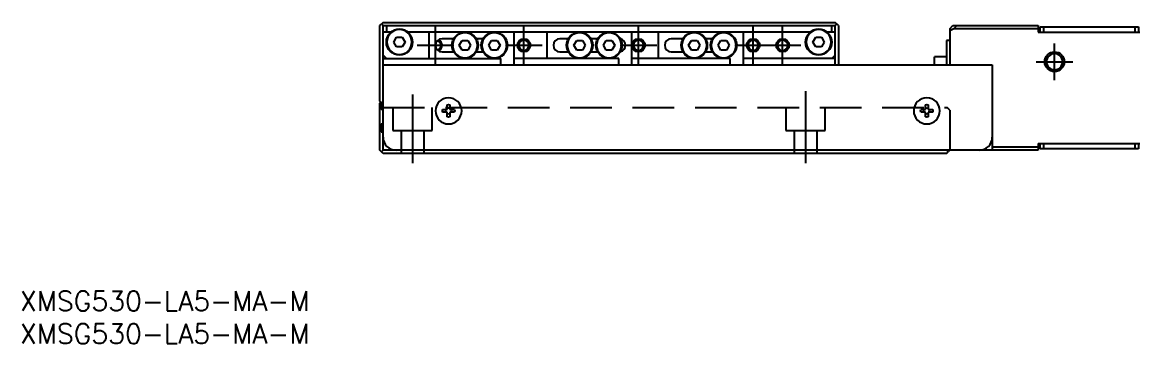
# Model space of a CAD drawing. Extents: x 0 to 751, y -8 to 223.
# Drawn here: x 0.4 to 170.9, y -8 to 41 of the extents above; entities that cross this region are included whole.
import ezdxf

# ---------------------------------------------------------------- set-up
doc = ezdxf.new("R2010")
doc.units = 0
doc.header["$LTSCALE"] = 0.5
doc.linetypes.add('CENTER', pattern=[50.8, 31.75, -6.35, 6.35, -6.35])
doc.linetypes.add('DASHED', pattern=[19.05, 12.7, -6.35])
for name, color, linetype in [('MSM_CENTER', 1, 'CENTER'), ('MSM_CONTINUOUS', 7, 'CONTINUOUS'), ('MSM_DASHED', 4, 'DASHED'), ('MSM_NARROW', 5, 'CONTINUOUS'), ('MSM_PART_NUMBER', 7, 'CONTINUOUS')]:
    doc.layers.add(name, color=color, linetype=linetype)
doc.styles.get("Standard").update_dxf_attribs({"font": 'txt.shx', "height": 1, "bigfont": 'bigfont.shx'})

# ---------------------------------------------------------------- blocks, each defined once
blk = doc.blocks.new('*U2')
at = {"layer": 'MSM_PART_NUMBER'}
blk.add_text('XMSG530-LA5-MA-M', height=3, dxfattribs=at).set_placement((0, -3))
blk = doc.blocks.new('*U3')
at = {"layer": 'MSM_PART_NUMBER'}
blk.add_text('XMSG530-LA5-MA-M', height=3, dxfattribs=at).set_placement((0, -8))

msp = doc.modelspace()

# ---------------------------------------------------------------- linework, layer by layer
at = {"layer": 'MSM_CENTER'}
for p, q in [((63.45, 34.7), (63.45, 40.3)), ((76.95, 34.7), (76.95, 40.3)), ((94.45, 34.7), (94.45, 40.3)), ((111.95, 34.7), (111.95, 40.3)), ((116.45, 34.7), (116.45, 40.3)), ((157.95, 32.2), (157.95, 37.8)), ((60.65, 37.5), (66.25, 37.5)), ((74.15, 37.5), (79.75, 37.5)), ((91.65, 37.5), (97.25, 37.5)), ((109.15, 37.5), (119.25, 37.5)), ((155.15, 35), (160.75, 35)), ((59.95, 30), (59.95, 19.5)), ((119.95, 30.5), (119.95, 19.5))]:
    msp.add_line(p, q, dxfattribs=at)
at = {"layer": 'MSM_CONTINUOUS'}
for p, q in [((55.45, 41), (55.2, 40.75)), ((55.45, 41), (124.45, 41)), ((124.95, 40.5), (124.45, 41)), ((54.95, 40.5), (55.2, 40.75)), ((54.95, 29), (54.95, 40.5)), ((55.2, 40.75), (55.45, 40.5)), ((55.45, 21.5), (55.45, 40.5)), ((55.45, 40.5), (124.45, 40.5)), ((56.62, 39.5), (55.45, 39.5)), ((55.95, 40.5), (55.95, 39.5)), ((120.62, 39.5), (59.27, 39.5)), ((62.45, 39.5), (62.45, 35.5)), ((75.45, 34.5), (75.45, 39.5)), ((80.45, 39.5), (80.45, 35.5)), ((93.45, 34.5), (93.45, 39.5)), ((97.45, 39.5), (97.45, 35.5)), ((110.45, 34.5), (110.45, 39.5)), ((124.45, 39.5), (123.27, 39.5)), ((123.95, 39.5), (123.95, 40.5)), ((124.45, 40.5), (124.7, 40.75)), ((124.45, 34.5), (124.45, 40.5)), ((124.95, 40.5), (124.95, 34.5)), ((141.95, 40), (142.45, 40.5)), ((141.95, 40), (141.95, 34.5)), ((142.56, 40), (141.95, 39.69)), ((142.45, 40.5), (155.45, 40.5)), ((143.06, 40.5), (142.56, 40)), ((155.45, 40), (142.56, 40)), ((155.45, 40.5), (155.45, 39.5)), ((155.45, 39.5), (170.95, 39.5)), ((155.75, 39.5), (155.75, 40.3)), ((155.75, 40.3), (170.75, 40.3)), ((156.25, 40.3), (156.25, 39.5)), ((170.25, 39.5), (170.25, 40.3)), ((170.75, 40.3), (170.75, 39.5)), ((57.08, 38), (57.51, 38.75)), ((57.51, 37.25), (57.08, 38)), ((57.51, 38.75), (58.38, 38.75)), ((58.38, 38.75), (58.81, 38)), ((58.81, 38), (58.38, 37.25)), ((66.21, 38.5), (64.45, 38.5)), ((67.08, 37.5), (67.51, 38.25)), ((67.51, 38.25), (68.38, 38.25)), ((68.38, 38.25), (68.81, 37.5)), ((70.71, 38.5), (69.68, 38.5)), ((71.58, 37.5), (72.01, 38.25)), ((72.01, 38.25), (72.88, 38.25)), ((72.88, 38.25), (73.31, 37.5)), ((83.71, 38.5), (82.45, 38.5)), ((84.58, 37.5), (85.01, 38.25)), ((85.01, 38.25), (85.88, 38.25)), ((85.88, 38.25), (86.31, 37.5)), ((88.21, 38.5), (87.18, 38.5)), ((89.08, 37.5), (89.51, 38.25)), ((89.51, 38.25), (90.38, 38.25)), ((90.38, 38.25), (90.81, 37.5)), ((101.21, 38.5), (99.45, 38.5)), ((102.08, 37.5), (102.51, 38.25)), ((102.51, 38.25), (103.38, 38.25)), ((103.38, 38.25), (103.81, 37.5)), ((105.71, 38.5), (104.68, 38.5)), ((106.58, 37.5), (107.01, 38.25)), ((107.01, 38.25), (107.88, 38.25)), ((107.88, 38.25), (108.31, 37.5)), ((121.08, 38), (121.51, 38.75)), ((121.51, 37.25), (121.08, 38)), ((121.51, 38.75), (122.38, 38.75)), ((122.38, 38.75), (122.81, 38)), ((122.81, 38), (122.38, 37.25)), ((141.45, 38.25), (141.45, 34.5)), ((141.95, 38.25), (141.45, 38.25)), ((55.95, 35.5), (55.45, 36)), ((58.38, 37.25), (57.51, 37.25)), ((64.45, 36.5), (66.21, 36.5)), ((67.51, 36.75), (67.08, 37.5)), ((68.38, 36.75), (67.51, 36.75)), ((68.81, 37.5), (68.38, 36.75)), ((69.68, 36.5), (70.71, 36.5)), ((72.01, 36.75), (71.58, 37.5)), ((72.88, 36.75), (72.01, 36.75)), ((73.31, 37.5), (72.88, 36.75)), ((82.45, 36.5), (83.71, 36.5)), ((85.01, 36.75), (84.58, 37.5)), ((85.88, 36.75), (85.01, 36.75)), ((86.31, 37.5), (85.88, 36.75)), ((87.18, 36.5), (88.21, 36.5)), ((89.51, 36.75), (89.08, 37.5)), ((90.38, 36.75), (89.51, 36.75)), ((90.81, 37.5), (90.38, 36.75)), ((99.45, 36.5), (101.21, 36.5)), ((102.51, 36.75), (102.08, 37.5)), ((103.38, 36.75), (102.51, 36.75)), ((103.81, 37.5), (103.38, 36.75)), ((104.68, 36.5), (105.71, 36.5)), ((107.01, 36.75), (106.58, 37.5)), ((107.88, 36.75), (107.01, 36.75)), ((108.31, 37.5), (107.88, 36.75)), ((122.38, 37.25), (121.51, 37.25)), ((124.45, 36), (123.95, 35.5)), ((55.45, 35.5), (73.45, 35.5)), ((55.45, 34.5), (148.45, 34.5)), ((73.45, 34.5), (73.45, 35.5)), ((91.45, 35.5), (75.45, 35.5)), ((91.45, 34.5), (91.45, 35.5)), ((108.45, 35.5), (93.45, 35.5)), ((108.45, 34.5), (108.45, 35.5)), ((124.45, 35.5), (110.45, 35.5)), ((139.65, 34.5), (139.65, 35.75)), ((141.45, 35.75), (139.65, 35.75)), ((148.45, 34.5), (148.45, 21.5)), ((55.2, 28.75), (54.95, 29)), ((55.45, 29), (55.2, 28.75)), ((54.95, 28.7), (55.05, 28.8)), ((54.95, 21.5), (54.95, 28.7)), ((55.45, 28.2), (54.95, 28.2)), ((54.95, 28), (55.45, 27.5)), ((54.95, 28), (55.45, 28)), ((55.05, 28.7), (55.05, 28.9)), ((55.45, 28.5), (55.2, 28.75)), ((55.35, 28.4), (55.45, 28.4)), ((64.52, 27.7), (65.25, 27.7)), ((65.25, 27.3), (64.52, 27.3)), ((65.25, 27.7), (65.25, 28.43)), ((65.25, 26.57), (65.25, 27.3)), ((65.65, 28.43), (65.65, 27.7)), ((65.65, 27.7), (66.38, 27.7)), ((65.65, 27.3), (65.65, 26.57)), ((66.38, 27.3), (65.65, 27.3)), ((137.52, 27.7), (138.25, 27.7)), ((138.25, 27.3), (137.52, 27.3)), ((138.25, 27.7), (138.25, 28.43)), ((138.25, 26.57), (138.25, 27.3)), ((138.65, 28.43), (138.65, 27.7)), ((138.65, 27.7), (139.38, 27.7)), ((138.65, 27.3), (138.65, 26.57)), ((139.38, 27.3), (138.65, 27.3)), ((55.15, 24.3), (55.15, 25.5)), ((55.15, 25.5), (55.45, 25.5)), ((55.15, 24.3), (55.45, 24.3)), ((155.45, 22.5), (170.95, 22.5)), ((155.45, 22.5), (155.45, 21.5)), ((155.75, 21.7), (155.75, 22.5)), ((156.25, 22.5), (156.25, 21.7)), ((170.25, 21.7), (170.25, 22.5)), ((170.75, 22.5), (170.75, 21.7)), ((55.45, 21), (54.95, 21.5)), ((55.45, 21.5), (55.2, 21.25)), ((155.45, 21.5), (55.45, 21.5)), ((141.45, 21), (55.45, 21)), ((141.7, 21.25), (141.45, 21.5)), ((141.45, 21), (141.7, 21.25)), ((141.95, 21.5), (141.7, 21.25)), ((148.45, 22), (155.45, 22)), ((170.75, 21.7), (155.75, 21.7))]:
    msp.add_line(p, q, dxfattribs=at)
for centre in [(57.95, 38), (67.95, 37.5), (72.45, 37.5), (85.45, 37.5), (89.95, 37.5), (102.95, 37.5), (107.45, 37.5), (121.95, 38)]:
    msp.add_circle(centre, 2, dxfattribs=at)
at = {"layer": 'MSM_CONTINUOUS', "extrusion": (0, 0, -1)}
for centre, radius in [((-57.95, 38), 1.9), ((-67.95, 37.5), 1.9), ((-72.45, 37.5), 1.9), ((-85.45, 37.5), 1.9), ((-89.95, 37.5), 1.9), ((-102.95, 37.5), 1.9), ((-107.45, 37.5), 1.9), ((-121.95, 38), 1.9), ((-76.95, 37.5), 0.783), ((-94.45, 37.5), 0.783), ((-111.95, 37.5), 0.783), ((-116.45, 37.5), 0.783), ((-157.95, 35), 1.23), ((-65.45, 27.5), 2), ((-138.45, 27.5), 2)]:
    msp.add_circle(centre, radius, dxfattribs=at)
at = {"layer": 'MSM_CONTINUOUS'}
for centre, radius, start, end in [((64.45, 37.5), 1, 90, 270), ((82.45, 37.5), 1, 90, 270), ((91.45, 37.5), 1, 284.4775, 75.5225), ((99.45, 37.5), 1, 90, 270), ((55.35, 28.7), 0.3, 180, 270), ((65.45, 27.5), 0.435, 152.6335, 207.3665), ((65.45, 27.5), 0.435, 62.6335, 117.3665), ((65.45, 27.5), 0.435, 332.6335, 27.3665), ((138.45, 27.5), 0.435, 152.6335, 207.3665), ((138.45, 27.5), 0.435, 62.6335, 117.3665), ((138.45, 27.5), 0.435, 332.6335, 27.3665), ((65.45, 27.5), 0.435, 242.6335, 297.3665), ((138.45, 27.5), 0.435, 242.6335, 297.3665), ((57.45, 23.5), 2, 180, 270), ((146.45, 23.5), 2, 270, 0)]:
    msp.add_arc(centre, radius, start, end, dxfattribs=at)
at = {"layer": 'MSM_CONTINUOUS', "extrusion": (0, 0, -1)}
for centre, radius, start, end in [((-63.45, 37.5), 0.8, 113.5782, 246.4218), ((-65.45, 27.5), 0.95, 347.8468, 12.1532), ((-65.45, 27.5), 0.95, 77.8468, 102.1532), ((-65.45, 27.5), 0.95, 167.8468, 192.1532), ((-138.45, 27.5), 0.95, 347.8468, 12.1532), ((-138.45, 27.5), 0.95, 77.8468, 102.1532), ((-138.45, 27.5), 0.95, 167.8468, 192.1532), ((-65.45, 27.5), 0.95, 257.8468, 282.1532), ((-138.45, 27.5), 0.95, 257.8468, 282.1532)]:
    msp.add_arc(centre, radius, start, end, dxfattribs=at)
at = {"layer": 'MSM_DASHED'}
for p, q in [((55.45, 28), (141.55, 28)), ((56.95, 28), (56.95, 24.5)), ((62.95, 24.5), (62.95, 28)), ((116.95, 28), (116.95, 24.5)), ((122.95, 24.5), (122.95, 28)), ((141.95, 27.6), (141.55, 28)), ((141.95, 27.6), (141.95, 21.5)), ((56.95, 24.5), (62.95, 24.5)), ((58.2, 24.5), (58.2, 21)), ((61.7, 21), (61.7, 24.5)), ((116.95, 24.5), (122.95, 24.5)), ((118.2, 24.5), (118.2, 21)), ((121.7, 21), (121.7, 24.5))]:
    msp.add_line(p, q, dxfattribs=at)
at = {"layer": 'MSM_NARROW'}
for centre, radius in [((76.95, 37.5), 1), ((94.45, 37.5), 1), ((111.95, 37.5), 1), ((116.45, 37.5), 1), ((157.95, 35), 1.5)]:
    msp.add_circle(centre, radius, dxfattribs=at)
msp.add_arc((63.45, 37.5), 1, 300, 60, dxfattribs=at)

# ---------------------------------------------------------------- block references
at = {"layer": 'MSM_CONTINUOUS'}
for name in ['*U2', '*U3']:
    msp.add_blockref(name, (0, 0), dxfattribs=at)

doc.saveas('drawing.dxf')
